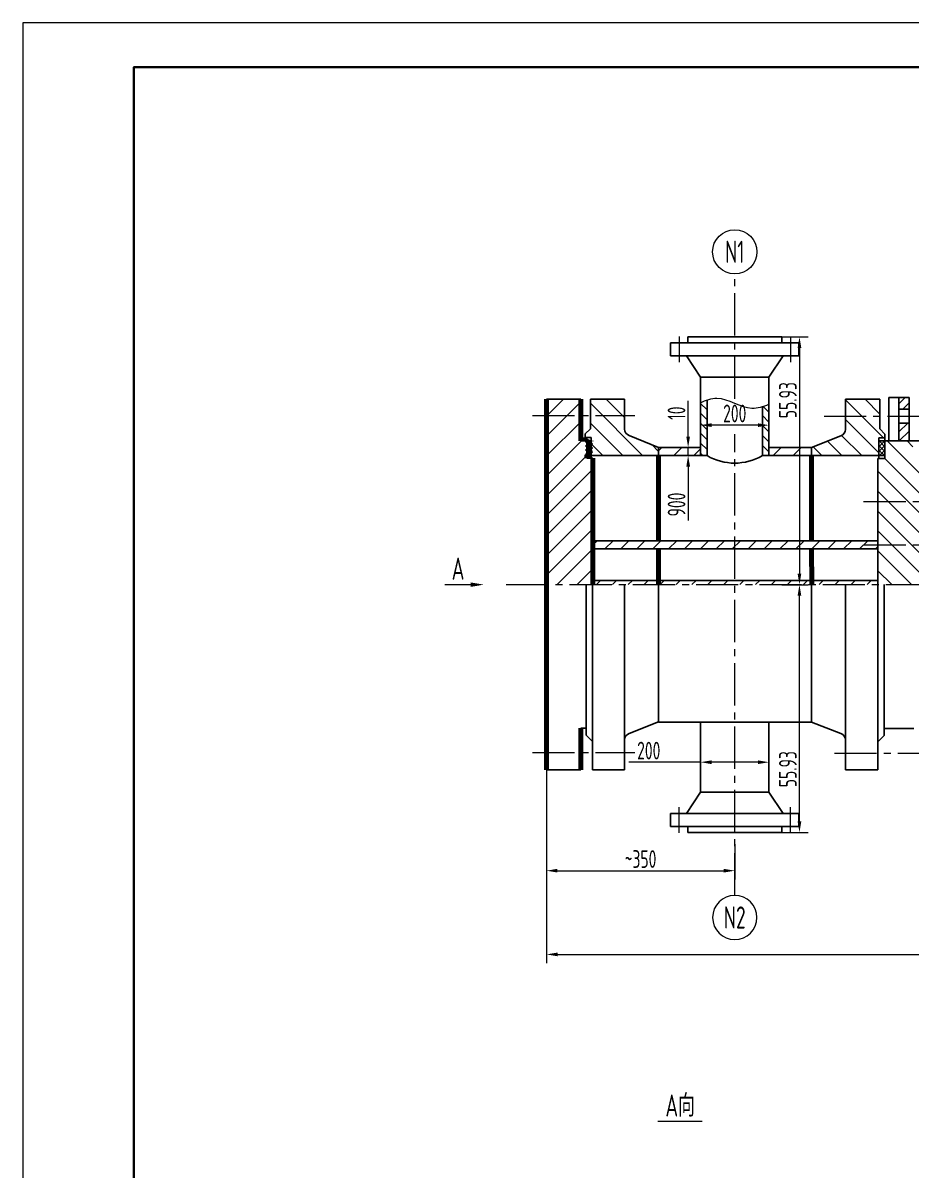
# Model space of a CAD drawing. Header units: millimetres. Extents: x 5765 to 6606, y -201 to 393.
# Drawn here: x 5765 to 5965.5, y 134.6 to 393.4 of the extents above; entities that cross this region are included whole.
import ezdxf
from ezdxf.enums import TextEntityAlignment as Align

# ---------------------------------------------------------------- set-up
doc = ezdxf.new("R2010")
doc.units = ezdxf.units.MM
doc.linetypes.add('CENTER2', pattern=[28.575, 19.05, -3.175, 3.175, -3.175])
for name, color, linetype, lineweight in [('1粗实线', 7, 'Continuous', 35), ('2细实线', 3, 'Continuous', 13), ('3中心线', 1, 'CENTER2', 13), ('6剖面线', 6, 'Continuous', 13), ('6（图框层）', 7, 'Continuous', 100), ('7文本', 2, 'Continuous', 13), ('8标注', 3, 'Continuous', 13), ('9图表', 4, 'Continuous', 13)]:
    doc.layers.add(name, color=color, linetype=linetype, lineweight=lineweight)
doc.styles.add('lanpec', font='bpec_e.shx', dxfattribs={"width": 0.75, "bigfont": 'hztxt.shx'})
doc.styles.add('lanpec-dim', font='bpec_e.shx', dxfattribs={"width": 0.75})
doc.dimstyles.new('lanpec', dxfattribs={"dimtxt": 4, "dimasz": 2.5, "dimexe": 2, "dimexo": 0, "dimtad": 1, "dimdsep": 46, "dimtxsty": 'lanpec-dim', "dimcen": 2.5, "dimclrd": 256, "dimclre": 256, "dimclrt": 256, "dimazin": 0, "dimtfac": 1, "dimtmove": 0, "dimatfit": 3, "dimfxl": 1, "dimlwd": -1, "dimlwe": -1, "dimarcsym": 0})
doc.dimstyles.new('lanpec$0', dxfattribs={"dimscale": 10, "dimtxt": 4, "dimasz": 2.5, "dimexe": 2, "dimexo": 0, "dimtad": 1, "dimdec": 1, "dimdsep": 46, "dimtxsty": 'lanpec-dim', "dimcen": 0.09, "dimclrd": 256, "dimclre": 256, "dimclrt": 256, "dimadec": 1, "dimazin": 0, "dimtfac": 0.707, "dimtdec": 1, "dimtmove": 0, "dimatfit": 3, "dimfxl": 1, "dimarcsym": 0})
doc.dimstyles.new('lanpec--', dxfattribs={"dimtxt": 4, "dimasz": 2.5, "dimexe": 2, "dimexo": 1, "dimtad": 1, "dimdsep": 46, "dimtxsty": 'lanpec-dim', "dimcen": 2.5, "dimse2": 1, "dimsd2": 1, "dimclrd": 256, "dimclre": 256, "dimclrt": 256, "dimadec": 0, "dimazin": 0, "dimtfac": 1, "dimtmove": 0, "dimatfit": 3, "dimfxl": 1, "dimtfill": 1, "dimlwd": -1, "dimlwe": -1, "dimarcsym": 0})

# ---------------------------------------------------------------- blocks, each defined once
blk = doc.blocks.new('A1')
at = {"layer": '1粗实线'}
blk.add_lwpolyline([(-816, 10), (-10, 10), (-10, 584), (-816, 584)], close=True, dxfattribs=at)
at = {"layer": '9图表'}
blk.add_lwpolyline([(-841, 0), (0, 0), (0, 594), (-841, 594)], close=True, dxfattribs=at)
blk = doc.blocks.new('*U39')
at = {"layer": '2细实线'}
blk.add_line((-5, 0), (5, 0), dxfattribs=at)
at = {"layer": '7文本', "style": 'lanpec', "width": 0.75}
for tag, height, p in [('节点图名称', 5, (0, 3.5)), ('比例', 4, (0, -3.25))]:
    blk.add_attdef(tag, text='', height=height, dxfattribs=at).set_placement(p, align=Align.MIDDLE_CENTER)
blk = doc.blocks.new('*X29')
for p, q in [((117.47, 219.29), (118.39, 220.21)), ((118.04, 218.45), (119.01, 219.42))]:
    blk.add_line(p, q)
blk = doc.blocks.new('*X30')
for p, q in [((117.47, 215.05), (118.81, 216.39)), ((117.52, 213.69), (119.01, 215.18)), ((118.94, 213.69), (119.01, 213.76))]:
    blk.add_line(p, q)
blk = doc.blocks.new('*D58')
at = {"layer": '8标注', "transparency": 16777216}
for p, q in [((5883.19, 224.85), (5883.19, 200.12)), ((5925.7, 208.13), (5925.7, 200.12)), ((5885.69, 202.12), (5923.2, 202.12))]:
    blk.add_line(p, q, dxfattribs=at)
for points in [[(5885.69, 202.54), (5885.69, 201.7), (5883.19, 202.12)], [(5923.2, 202.54), (5923.2, 201.7), (5925.7, 202.12)]]:
    blk.add_solid(points, dxfattribs=at)
at = {"layer": 'Defpoints', "color": 0, "transparency": 16777216}
for p in [(5883.19, 224.85), (5925.7, 208.13), (5925.7, 202.12)]:
    blk.add_point(p, dxfattribs=at)
at = {"layer": '8标注', "transparency": 16777216, "insert": (5904.44, 204.75), "char_height": 4, "attachment_point": 5, "style": 'lanpec-dim'}
blk.add_mtext('~350', dxfattribs=at)
blk = doc.blocks.new('*D60')
at = {"layer": '8标注', "transparency": 16777216}
for p, q in [((5883.2, 224.87), (5883.2, 181.22)), ((6315.19, 212.63), (6315.19, 181.22)), ((5885.7, 183.22), (6312.69, 183.22))]:
    blk.add_line(p, q, dxfattribs=at)
for points in [[(5885.7, 183.64), (5885.7, 182.81), (5883.2, 183.22)], [(6312.69, 183.64), (6312.69, 182.81), (6315.19, 183.22)]]:
    blk.add_solid(points, dxfattribs=at)
at = {"layer": 'Defpoints', "color": 0, "transparency": 16777216}
for p in [(5883.2, 224.87), (6315.19, 212.63), (6315.19, 183.22)]:
    blk.add_point(p, dxfattribs=at)
at = {"layer": '8标注', "transparency": 16777216, "insert": (6099.2, 185.85), "char_height": 4, "attachment_point": 5, "style": 'lanpec-dim'}
blk.add_mtext('6286.74', dxfattribs=at)
blk = doc.blocks.new('*D61')
at = {"layer": '8标注', "transparency": 16777216}
for p, q in [((5917.98, 302.67), (5917.98, 304.67)), ((5933.42, 302.65), (5933.42, 304.67)), ((5930.92, 302.67), (5920.48, 302.67))]:
    blk.add_line(p, q, dxfattribs=at)
for points in [[(5920.48, 303.09), (5920.48, 302.25), (5917.98, 302.67)], [(5930.92, 303.09), (5930.92, 302.25), (5933.42, 302.67)]]:
    blk.add_solid(points, dxfattribs=at)
at = {"layer": 'Defpoints', "color": 0, "transparency": 16777216}
for p in [(5917.98, 302.67), (5917.98, 302.67), (5933.42, 302.65)]:
    blk.add_point(p, dxfattribs=at)
at = {"layer": '8标注', "transparency": 16777216, "insert": (5925.7, 305.3), "char_height": 4, "attachment_point": 5, "style": 'lanpec-dim'}
blk.add_mtext('200', dxfattribs=at)
blk = doc.blocks.new('*D62')
at = {"layer": '8标注', "transparency": 16777216}
for p, q in [((5917.98, 225.6), (5917.98, 228.6)), ((5933.42, 226.6), (5933.42, 228.6)), ((5917.98, 226.6), (5901.8, 226.6)), ((5930.92, 226.6), (5920.48, 226.6))]:
    blk.add_line(p, q, dxfattribs=at)
for points in [[(5920.48, 227.02), (5920.48, 226.18), (5917.98, 226.6)], [(5930.92, 227.02), (5930.92, 226.18), (5933.42, 226.6)]]:
    blk.add_solid(points, dxfattribs=at)
at = {"layer": 'Defpoints', "color": 0, "transparency": 16777216}
for p in [(5917.98, 226.6), (5917.98, 225.6), (5933.42, 226.6)]:
    blk.add_point(p, dxfattribs=at)
at = {"layer": '8标注', "transparency": 16777216, "insert": (5906.29, 229.22), "char_height": 4, "attachment_point": 5, "style": 'lanpec-dim'}
blk.add_mtext('200', dxfattribs=at)
blk = doc.blocks.new('*D63')
at = {"layer": '8标注', "transparency": 16777216}
for p, q in [((5915.18, 300.1), (5915.18, 308.14)), ((5915.18, 297.6), (5913.18, 297.6)), ((5915.18, 295.8), (5913.18, 295.8)), ((5915.18, 295.8), (5915.18, 297.6)), ((5915.18, 293.3), (5915.18, 290.8))]:
    blk.add_line(p, q, dxfattribs=at)
for points in [[(5914.77, 300.1), (5915.6, 300.1), (5915.18, 297.6)], [(5914.77, 293.3), (5915.6, 293.3), (5915.18, 295.8)]]:
    blk.add_solid(points, dxfattribs=at)
at = {"layer": 'Defpoints', "color": 0, "transparency": 16777216}
for p in [(5915.18, 297.6), (5915.18, 295.8), (5915.18, 295.8)]:
    blk.add_point(p, dxfattribs=at)
at = {"layer": '8标注', "transparency": 16777216, "insert": (5912.56, 305.37), "char_height": 4, "attachment_point": 5, "rotation": 90, "style": 'lanpec-dim'}
blk.add_mtext('10', dxfattribs=at)
blk = doc.blocks.new('*D64')
at = {"layer": '8标注', "transparency": 16777216}
for p, q in [((5916.18, 295.8), (5917.19, 295.8)), ((5915.19, 293.3), (5915.19, 281.14))]:
    blk.add_line(p, q, dxfattribs=at)
blk.add_solid([(5914.78, 293.3), (5915.61, 293.3), (5915.19, 295.8)], dxfattribs=at)
at = {"layer": 'Defpoints', "color": 0, "transparency": 16777216}
for p in [(5915.18, 295.8), (5915.18, 261.26), (5915.19, 261.26)]:
    blk.add_point(p, dxfattribs=at)
at = {"layer": '8标注', "transparency": 16777216, "insert": (5912.57, 284.76), "char_height": 4, "attachment_point": 5, "rotation": 90, "style": 'lanpec-dim', "bg_fill": 3, "box_fill_scale": 1.1, "bg_fill_color": 256, "bg_fill_true_color": 13158600, "bg_fill_transparency": 0}
blk.add_mtext('900', dxfattribs=at)
blk = doc.blocks.new('*X77')
for p, q in [((114.44, 233.24), (115.33, 234.12)), ((114.44, 233.94), (114.62, 234.12)), ((114.44, 232.53), (115.36, 233.45)), ((115.36, 232.54), (114.44, 233.45)), ((115.36, 233.24), (114.48, 234.12)), ((115.36, 233.95), (115.19, 234.12)), ((115.17, 232.02), (114.44, 232.75)), ((114.46, 232.02), (114.44, 232.04)), ((114.64, 232.02), (115.36, 232.74))]:
    blk.add_line(p, q)
blk = doc.blocks.new('*D79')
at = {"layer": '8标注', "transparency": 16777216}
for p, q in [((5936.31, 322.6), (5942.31, 322.6)), ((5940.31, 320.1), (5940.31, 269.17)), ((5936.31, 266.67), (5942.31, 266.67))]:
    blk.add_line(p, q, dxfattribs=at)
for points in [[(5939.89, 320.1), (5940.73, 320.1), (5940.31, 322.6)], [(5939.89, 269.17), (5940.73, 269.17), (5940.31, 266.67)]]:
    blk.add_solid(points, dxfattribs=at)
at = {"layer": 'Defpoints', "color": 0, "transparency": 16777216}
for p in [(5936.31, 322.6), (5936.31, 266.67), (5940.31, 266.67)]:
    blk.add_point(p, dxfattribs=at)
at = {"layer": '8标注', "transparency": 16777216, "insert": (5937.69, 308.31), "char_height": 4, "attachment_point": 5, "rotation": 90, "style": 'lanpec-dim'}
blk.add_mtext('55.93', dxfattribs=at)
blk = doc.blocks.new('*D80')
at = {"layer": '8标注', "transparency": 16777216}
for p, q in [((5936.31, 266.67), (5942.31, 266.67)), ((5940.31, 213.24), (5940.31, 264.17)), ((5936.31, 210.74), (5942.31, 210.74))]:
    blk.add_line(p, q, dxfattribs=at)
for points in [[(5939.89, 264.17), (5940.73, 264.17), (5940.31, 266.67)], [(5939.89, 213.24), (5940.73, 213.24), (5940.31, 210.74)]]:
    blk.add_solid(points, dxfattribs=at)
at = {"layer": 'Defpoints', "color": 0, "transparency": 16777216}
for p in [(5936.31, 266.67), (5940.31, 266.67), (5936.31, 210.74)]:
    blk.add_point(p, dxfattribs=at)
at = {"layer": '8标注', "transparency": 16777216, "insert": (5937.69, 225.03), "char_height": 4, "attachment_point": 5, "rotation": 90, "style": 'lanpec-dim'}
blk.add_mtext('55.93', dxfattribs=at)
blk = doc.blocks.new('管口号')
at = {"layer": '2细实线'}
blk.add_circle((0, 5), 5, dxfattribs=at)
at = {"layer": '7文本', "style": 'lanpec', "width": 0.75}
blk.add_attdef('N', text='', height=5, dxfattribs=at).set_placement((0, 5), align=Align.MIDDLE_CENTER)

msp = doc.modelspace()

# ---------------------------------------------------------------- hatches: boundary and pattern name
at = {"layer": '6剖面线'}
h = msp.add_hatch(dxfattribs=at)
h.set_pattern_fill('ANSI31', color=256, style=0)
h.set_pattern_definition([(45, (4631.364, 3340.9313), (-2.245064, 2.245064), [])])
h.paths.add_polyline_path([(5893.672, 295.237), (5892.303, 295.237), (5892.303, 295.985), (5892.303, 299.137), (5890.935, 299.137), (5890.935, 308.546), (5883.21, 308.546), (5883.21, 266.708), (5893.672, 266.708)])
h = msp.add_hatch(dxfattribs=at)
h.set_pattern_fill('ANSI31', color=256, angle=90, style=0)
h.set_pattern_definition([(135, (-665999.6124, -311950.4147), (-2.24506403, -2.24506403), [])])
h.paths.add_polyline_path([(5893.116, 308.546), (5900.841, 308.546), (5900.841, 304.736), (5893.116, 304.736)])
edge = h.paths.add_edge_path()
edge.add_line((5891.958, 300.698), (5893.116, 301.856))
edge.add_line((5893.116, 301.856), (5893.116, 304.736))
edge.add_line((5893.116, 304.736), (5900.841, 304.736))
edge.add_line((5900.841, 304.736), (5900.841, 301.76))
edge.add_arc((5902.341, 301.76), 1.5, 540, 612.49311)
edge.add_line((5901.89, 300.329), (5908.511, 297.641))
edge.add_line((5908.511, 297.641), (5908.511, 295.841))
edge.add_line((5908.511, 295.841), (5893.327, 295.841))
edge.add_line((5893.327, 295.841), (5893.327, 299.868))
edge.add_line((5893.327, 299.868), (5891.958, 299.868))
edge.add_line((5891.958, 299.868), (5891.958, 300.155))
edge.add_line((5891.958, 300.155), (5891.958, 300.698))
h = msp.add_hatch(dxfattribs=at)
h.set_pattern_fill('ANSI31', color=256, angle=90, style=0)
h.set_pattern_definition([(135, (-665999.5444, -311950.4507), (-2.24506403, -2.24506403), [])])
h.paths.add_polyline_path([(5958.452, 308.51), (5950.727, 308.51), (5950.727, 304.7), (5958.452, 304.7)])
edge = h.paths.add_edge_path()
edge.add_line((5959.61, 300.662), (5958.452, 301.82))
edge.add_line((5958.452, 301.82), (5958.452, 304.7))
edge.add_line((5958.452, 304.7), (5950.727, 304.7))
edge.add_line((5950.727, 304.7), (5950.727, 301.724))
edge.add_arc((5949.227, 301.724), 1.5, -72.49311, 0, ccw=False)
edge.add_line((5949.678, 300.293), (5943.057, 297.605))
edge.add_line((5943.057, 297.605), (5943.057, 295.805))
edge.add_line((5943.057, 295.805), (5958.241, 295.805))
edge.add_line((5958.241, 295.805), (5958.241, 299.832))
edge.add_line((5958.241, 299.832), (5959.61, 299.832))
edge.add_line((5959.61, 299.832), (5959.61, 300.119))
edge.add_line((5959.61, 300.119), (5959.61, 300.662))
h = msp.add_hatch(dxfattribs=at)
h.set_pattern_fill('ANSI31', color=256, angle=90, style=0)
h.paths.add_polyline_path([(5967.556, 295.135), (5965.93, 295.135), (5965.93, 295.872), (5965.93, 299.101), (5965.088, 299.101), (5962.77, 299.101), (5959.617, 299.101), (5959.617, 295.872), (5959.617, 295.135), (5957.991, 295.135), (5957.991, 285.422), (5967.556, 285.422)])
h.paths.add_polyline_path([(5967.556, 285.422), (5957.991, 285.422), (5957.991, 275.672), (5967.556, 275.672)])
h.paths.add_polyline_path([(5967.556, 275.672), (5957.991, 275.672), (5957.991, 266.672), (5967.556, 266.672), (5967.556, 268.172)])
h = msp.add_hatch(dxfattribs=at)
h.set_pattern_fill('ANSI31', color=256, style=0)
h.set_pattern_definition([(45, (4744.0366, 1242.7503), (-2.245064, 2.245064), [])])
h.paths.add_polyline_path([(5917.982, 295.805), (5917.982, 297.605), (5908.579, 297.605), (5908.579, 295.805)])
h.paths.add_polyline_path([(5933.416, 297.605), (5933.416, 295.805), (5943.057, 295.805), (5943.057, 297.581), (5938.996, 297.605)])
h = msp.add_hatch(dxfattribs=at)
h.set_pattern_fill('ANSI31', color=256, scale=0.8, style=0)
h.paths.add_polyline_path([(5908.518, 276.594), (5893.672, 276.594), (5893.672, 274.76), (5908.519, 274.76)])
h.paths.add_polyline_path([(5925.699, 276.594), (5908.518, 276.594), (5908.519, 274.76), (5925.699, 274.76)])
h.paths.add_polyline_path([(5957.991, 276.594), (5925.699, 276.594), (5925.699, 274.76), (5957.991, 274.76)])
at = {"layer": '6（图框层）'}
h = msp.add_hatch(dxfattribs=at)
h.set_pattern_fill('ANSI37', color=4, scale=0.2)
h.set_pattern_definition([(45, (4631.36415, 3340.9313), (-0.4490128, 0.4490128), []), (135, (4631.36415, 3340.9313), (-0.4490128, -0.4490128), [])])
h.paths.add_polyline_path([(5893.327, 299.137), (5892.303, 299.137), (5892.303, 295.985), (5893.327, 295.985)])

# ---------------------------------------------------------------- linework, layer by layer
at = {"ltscale": 0.5}
for p, q in [((5911.223, 318.329), (5911.223, 321.226)), ((5940.176, 321.226), (5911.223, 321.226)), ((5915.085, 322.604), (5936.313, 322.604)), ((5915.085, 321.226), (5915.085, 322.604)), ((5936.313, 321.226), (5936.313, 322.604)), ((5940.176, 318.329), (5940.176, 321.226)), ((5911.223, 318.329), (5940.176, 318.329)), ((5914.785, 318.329), (5917.982, 313.511)), ((5936.614, 318.329), (5933.416, 313.511)), ((5917.982, 313.511), (5933.416, 313.511)), ((5933.416, 313.511), (5933.416, 295.805)), ((5883.21, 308.546), (5890.935, 308.546)), ((5883.21, 308.546), (5890.935, 308.546)), ((5883.21, 308.546), (5890.935, 308.546)), ((5883.21, 308.546), (5890.935, 308.546)), ((5883.21, 308.546), (5890.935, 308.546)), ((5893.116, 308.546), (5900.841, 308.546)), ((5893.116, 301.856), (5893.116, 308.546)), ((5900.841, 308.546), (5900.841, 301.76)), ((5919.442, 308.328), (5919.442, 295.805)), ((5950.727, 308.51), (5950.727, 301.724)), ((5958.452, 308.51), (5950.727, 308.51)), ((5958.452, 301.82), (5958.452, 308.51)), ((5962.77, 308.89), (5960.453, 308.89)), ((5960.453, 308.89), (5960.453, 299.101)), ((5962.77, 308.89), (5965.088, 308.89)), ((5962.77, 299.101), (5962.77, 308.89)), ((5965.088, 308.89), (5965.088, 305.237)), ((5931.956, 306.885), (5931.956, 295.825)), ((5962.77, 306.245), (5965.088, 306.245)), ((5965.088, 303.155), (5962.77, 303.155)), ((5965.088, 305.237), (5965.088, 302.239)), ((5891.958, 300.698), (5893.116, 301.856)), ((5891.958, 299.868), (5891.958, 300.698)), ((5908.511, 297.641), (5901.89, 300.329)), ((5959.61, 300.662), (5958.452, 301.82)), ((5959.61, 300.119), (5959.61, 300.662)), ((5965.088, 302.239), (5965.088, 299.101)), ((5890.935, 299.137), (5892.303, 299.137)), ((5891.958, 299.868), (5893.327, 299.868)), ((5893.327, 299.137), (5892.303, 299.137)), ((5892.303, 295.985), (5892.303, 299.137)), ((5893.327, 299.868), (5893.327, 295.237)), ((5893.327, 295.873), (5893.327, 299.137)), ((5943.057, 297.605), (5949.678, 300.293)), ((5958.241, 299.832), (5958.241, 295.135)), ((5959.61, 299.832), (5958.241, 299.832)), ((5958.241, 299.832), (5958.241, 295.805)), ((5959.61, 299.832), (5958.241, 299.832)), ((5958.241, 295.135), (5958.241, 299.101)), ((5958.249, 299.101), (5959.63, 299.101)), ((5958.27, 299.101), (5959.63, 299.101)), ((5959.61, 299.117), (5959.61, 300.119)), ((5959.61, 299.117), (5959.61, 300.119)), ((5959.617, 295.872), (5959.617, 299.117)), ((5959.623, 299.101), (5962.77, 299.101)), ((5962.77, 299.101), (5965.088, 299.101)), ((5965.088, 299.101), (5967.306, 299.101)), ((5892.303, 295.237), (5893.672, 295.237)), ((5908.511, 295.841), (5893.334, 295.841)), ((5917.982, 297.601), (5908.51, 297.6)), ((5908.511, 295.841), (5908.511, 297.641)), ((5908.511, 295.841), (5908.511, 297.641)), ((5908.579, 295.805), (5919.442, 295.805)), ((5931.956, 295.805), (5943.057, 295.805)), ((5943.057, 297.605), (5933.416, 297.603)), ((5943.057, 295.805), (5943.057, 297.605)), ((5943.057, 295.805), (5959.617, 295.805)), ((5957.991, 295.135), (5957.991, 266.672)), ((5959.617, 295.135), (5957.991, 295.135)), ((5959.617, 295.135), (5959.617, 295.872)), ((5892.139, 240.169), (5892.139, 266.708)), ((5893.56, 224.888), (5893.56, 266.708)), ((5900.841, 266.708), (5900.841, 224.888)), ((5908.511, 266.676), (5908.511, 235.71)), ((5908.521, 235.71), (5908.521, 266.708)), ((5943.047, 235.674), (5943.047, 266.672)), ((5950.727, 266.672), (5950.727, 224.852)), ((5958.008, 224.852), (5958.008, 266.672)), ((5959.429, 240.133), (5959.429, 266.672)), ((5892.139, 232.695), (5892.139, 240.169)), ((5959.429, 232.659), (5959.429, 240.133)), ((5908.521, 235.71), (5901.89, 233.086)), ((5943.047, 235.64), (5908.49, 235.64)), ((5917.982, 219.832), (5917.982, 235.674)), ((5933.416, 219.832), (5933.416, 235.674)), ((5943.047, 235.674), (5949.678, 233.05)), ((5890.935, 234.278), (5892.139, 234.278)), ((5959.429, 234.242), (5966.135, 234.242)), ((5892.139, 232.695), (5893.56, 231.274)), ((5959.429, 232.659), (5958.008, 231.238)), ((5883.21, 224.87), (5890.935, 224.87)), ((5900.841, 224.888), (5893.56, 224.888)), ((5950.727, 224.852), (5958.008, 224.852)), ((5914.785, 215.014), (5917.982, 219.832)), ((5917.982, 219.832), (5933.416, 219.832)), ((5936.614, 215.014), (5933.416, 219.832)), ((5911.223, 215.014), (5911.223, 212.118)), ((5911.223, 215.014), (5940.176, 215.014)), ((5940.176, 215.014), (5940.176, 212.118)), ((5940.176, 212.118), (5911.223, 212.118)), ((5915.085, 212.118), (5915.085, 210.739)), ((5915.085, 210.739), (5936.313, 210.739)), ((5936.313, 212.118), (5936.313, 210.739))]:
    msp.add_line(p, q, dxfattribs=at)
for centre, radius, start, end in [((5902.341, 301.76), 1.5, 180, 252.49311), ((5949.227, 301.724), 1.5, 287.50689, 0), ((5925.699, 306.443), 12.342, 239.53703, 300.46297), ((5902.341, 231.656), 1.5, 107.50689, 180), ((5949.227, 231.62), 1.5, 0, 72.49311)]:
    msp.add_arc(centre, radius, start, end, dxfattribs=at)
at = {"layer": '2细实线'}
msp.add_line((5860.225, 266.672), (5866.074, 266.672), dxfattribs=at)
msp.add_open_spline([(5917.982, 307.719), (5919.204, 308.293), (5923.031, 309.736), (5928.222, 305.598), (5932.139, 306.87), (5933.416, 307.403)], degree=3, knots=[1.2270765, 1.2270765, 1.2270765, 1.2270765, 5.0976073, 13.3282816, 17.3148715, 17.3148715, 17.3148715, 17.3148715], dxfattribs=at)
msp.add_solid([(5866.074, 267.172), (5866.074, 266.172), (5869.074, 266.672)], dxfattribs=at)
at = {"layer": '3中心线', "ltscale": 0.5}
for p, q in [((5925.699, 308.644), (5925.699, 336.786)), ((5913.138, 322.682), (5913.138, 316.889)), ((5938.26, 322.682), (5938.26, 316.889)), ((5880.02, 304.88), (5903.141, 304.88)), ((5945.864, 304.7), (5978.751, 304.7)), ((5925.699, 196.558), (5925.699, 300.661)), ((5954.788, 285.422), (6284.056, 285.422)), ((5954.788, 275.672), (6249.556, 275.672)), ((5874.12, 266.672), (6326.51, 266.672)), ((5880.02, 228.824), (5903.141, 228.824)), ((5948.213, 228.644), (5978.751, 228.644)), ((5913.138, 210.661), (5913.138, 216.455)), ((5938.26, 210.661), (5938.26, 216.455))]:
    msp.add_line(p, q, dxfattribs=at)
at = {"layer": '6（图框层）'}
for p, q in [((5883.21, 308.546), (5883.21, 266.708)), ((5890.935, 299.137), (5890.935, 308.546)), ((5891.958, 299.868), (5891.958, 299.137)), ((5892.303, 295.985), (5893.327, 295.985)), ((5892.303, 295.985), (5892.303, 295.237)), ((5893.672, 295.237), (5893.672, 266.708)), ((5908.511, 295.841), (5908.518, 276.594)), ((5943.057, 295.805), (5943.064, 276.594)), ((5908.519, 274.76), (5908.521, 266.708)), ((5943.064, 274.76), (5943.067, 266.672)), ((5883.21, 224.87), (5883.21, 266.708)), ((5890.935, 234.278), (5890.935, 224.87))]:
    msp.add_line(p, q, dxfattribs=at)

# ---------------------------------------------------------------- block references
msp.add_blockref('*U39', (5913.361, 145.627)).add_auto_attribs({'节点图名称': 'A向'})
at = {"layer": '2细实线'}
msp.add_blockref('A1', (6606.028, -200.559), dxfattribs=at)
at = {"layer": '6剖面线', "xscale": 1.5, "yscale": 1.5, "zscale": 1.5}
for name, p in [('*X29', (5786.571, -21.431)), ('*X30', (5786.571, -21.431)), ('*X77', (5786.578, -52.085))]:
    msp.add_blockref(name, p, dxfattribs=at)
at = {"layer": '8标注'}
msp.add_blockref('管口号', (5925.699, 336.786), dxfattribs=at).add_auto_attribs({'N': 'N1'})
ref = msp.add_blockref('管口号', (5925.699, 196.558), dxfattribs=dict(at, xscale=-1, rotation=180))
ref.add_attrib('N', 'N2', dxfattribs={"layer": '7文本', "height": 5, "style": 'lanpec', "width": 0.75}).set_placement((5925.699, 191.558), align=Align.MIDDLE_CENTER)

# ---------------------------------------------------------------- texts
at = {"layer": '2细实线', "insert": (5863.247, 270.29), "char_height": 5, "attachment_point": 5, "style": 'lanpec-dim'}
msp.add_mtext('A', dxfattribs=at)

# ---------------------------------------------------------------- dimensions: what is measured, and where the dimension line sits
at = {"layer": '8标注'}
for p1, angle, picture, middle in [((5936.313, 322.604), 90, '*D79', (5940.31, 308.31)), ((5936.313, 210.739), 270, '*D80', (5940.31, 225.034))]:
    dim = msp.add_linear_dim(base=(5940.31, 266.672), p1=p1, p2=(5936.313, 266.672), angle=angle, dimstyle='lanpec$0', override={"dimscale": 1, "dimdec": 2, "dimcen": 2.5, "dimadec": 2, "dimtfac": 1, "dimtdec": 2, "dimlwd": 65535, "dimlwe": 65535}, dxfattribs=at)
    dim.commit()
    dim.dimension.update_dxf_attribs({"geometry": picture, "text_midpoint": middle, "dimtype": 160})
dim = msp.add_linear_dim(base=(5915.184, 295.805), p1=(5915.184, 297.605), p2=(5915.184, 295.805), angle=90, text='10', dimstyle='lanpec', dxfattribs=at)
dim.commit()
dim.dimension.update_dxf_attribs({"geometry": '*D63', "text_midpoint": (5915.184, 305.373), "dimtype": 160})
for base, p1, p2, text, picture, middle in [((5917.982, 302.67), (5933.416, 302.649), (5917.982, 302.67), '200', '*D61', (5925.699, 305.295)), ((5925.699, 202.12), (5883.19, 224.85), (5925.699, 208.134), '~350', '*D58', (5904.445, 204.745)), ((6315.192, 183.225), (5883.2, 224.87), (6315.192, 212.634), '6286.74', '*D60', (6099.196, 185.85))]:
    dim = msp.add_linear_dim(base=base, p1=p1, p2=p2, text=text, dimstyle='lanpec', dxfattribs=at)
    dim.commit()
    dim.dimension.update_dxf_attribs({"geometry": picture, "text_midpoint": middle})
dim = msp.add_linear_dim(base=(5917.982, 226.599), p1=(5933.416, 226.599), p2=(5917.982, 225.599), text='200', dimstyle='lanpec', dxfattribs=at)
dim.commit()
dim.dimension.update_dxf_attribs({"geometry": '*D62', "text_midpoint": (5906.286, 226.599), "dimtype": 160})

# ---------------------------------------------------------------- next in the draw order: dimensions: what is measured, and where the dimension line sits
dim = msp.add_linear_dim(base=(5915.195, 261.264), p1=(5915.184, 295.805), p2=(5915.184, 261.264), angle=90, text='900', dimstyle='lanpec--', dxfattribs=at)
dim.commit()
dim.dimension.update_dxf_attribs({"geometry": '*D64', "text_midpoint": (5915.195, 284.76), "dimtype": 160})

# ---------------------------------------------------------------- next in the draw order: hatches: boundary and pattern name
at = {"layer": '6剖面线'}
h = msp.add_hatch(dxfattribs=at)
h.set_pattern_fill('ANSI31', color=256, scale=0.5, angle=90, style=0)
edge = h.paths.add_edge_path()
edge.add_spline(control_points=[(5919.442, 308.328), (5918.955, 308.158), (5918.468, 307.947), (5917.982, 307.719)], knot_values=[1.2270765, 1.2270765, 1.2270765, 1.2270765, 2.7670591, 2.7670591, 2.7670591, 2.7670591], degree=3, periodic=0)
edge.add_line((5917.982, 307.719), (5917.982, 295.805))
edge.add_line((5917.982, 295.805), (5919.442, 295.805))
edge.add_line((5919.442, 295.805), (5919.442, 308.328))
edge = h.paths.add_edge_path()
edge.add_spline(control_points=[(5933.416, 307.403), (5932.93, 307.2), (5932.443, 307.014), (5931.956, 306.865)], knot_values=[15.7964913, 15.7964913, 15.7964913, 15.7964913, 17.3148715, 17.3148715, 17.3148715, 17.3148715], degree=3, periodic=0)
edge.add_line((5931.956, 306.865), (5931.956, 295.805))
edge.add_line((5931.956, 295.805), (5933.416, 295.805))
edge.add_line((5933.416, 295.805), (5933.416, 307.403))
h = msp.add_hatch(dxfattribs=at)
h.set_pattern_fill('ANSI31', color=256, scale=0.8, style=0)
h.set_pattern_definition([(45, (4.0027, -16.525), (-1.7960512, 1.7960512), [])])
h.paths.add_polyline_path([(5893.672, 266.692), (5929.702, 266.692), (5929.702, 267.609), (5893.672, 267.609)])
h.paths.add_polyline_path([(5957.991, 266.692), (5957.991, 267.609), (5929.702, 267.609), (5929.702, 266.692)])

# ---------------------------------------------------------------- next in the draw order: linework, layer by layer
at = {"ltscale": 0.5}
for p, q in [((5917.982, 313.511), (5917.982, 295.805)), ((5893.672, 276.594), (5957.991, 276.594)), ((5893.672, 274.76), (5957.991, 274.76)), ((5893.672, 267.609), (5957.991, 267.609))]:
    msp.add_line(p, q, dxfattribs=at)

doc.saveas('drawing.dxf')
